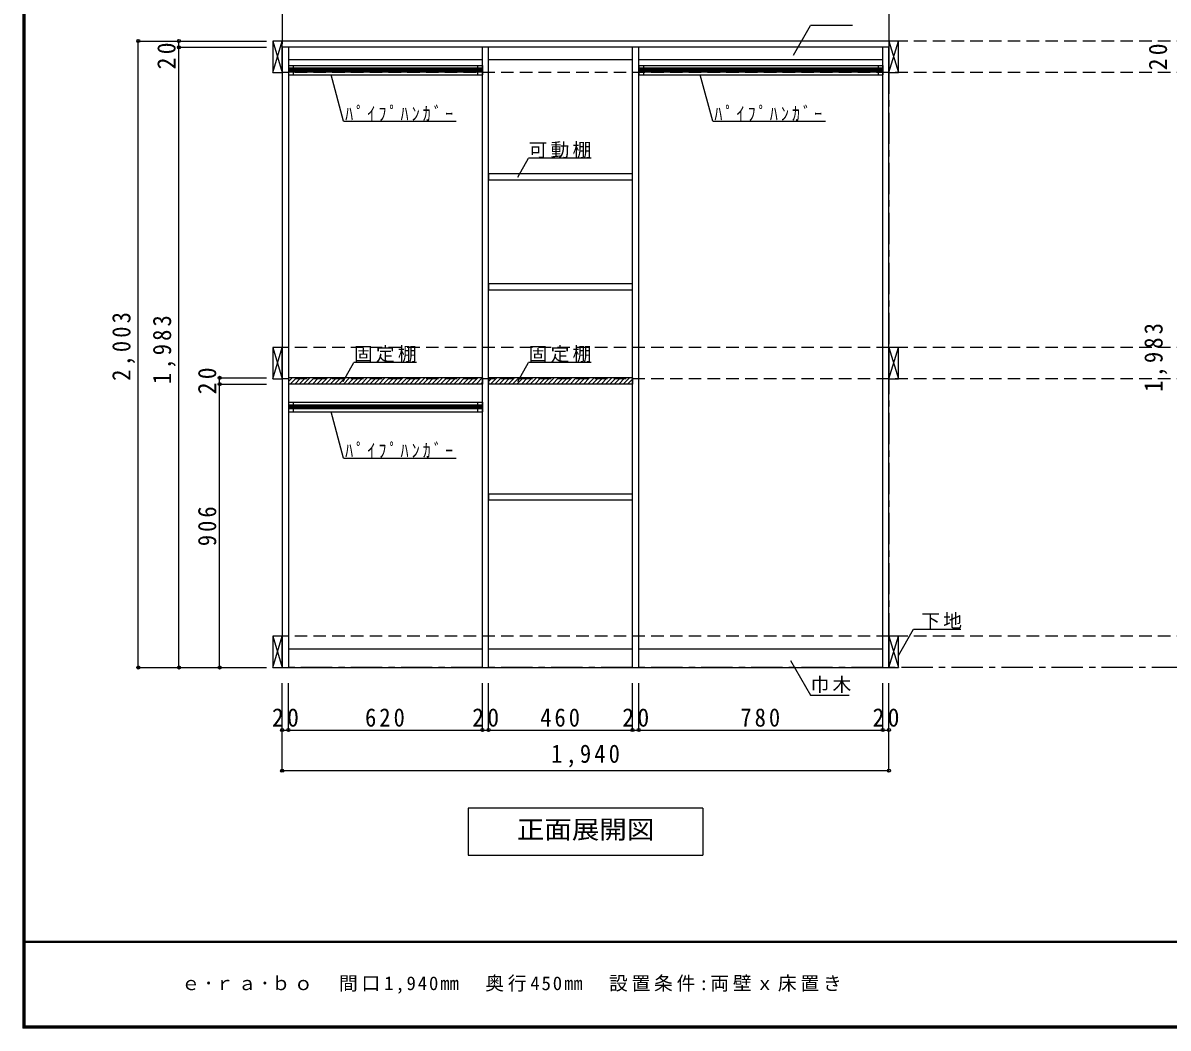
# Model space of a CAD drawing. Units: millimetres at full size, sheet at 1:20. Extents: x -3922 to 3878, y -2932 to 2722.
# Drawn here: x -3922 to -261, y -2864 to 350 of the extents above; entities that cross this region are included whole.
import ezdxf
from ezdxf.enums import TextEntityAlignment as Align

# ---------------------------------------------------------------- set-up
doc = ezdxf.new("R2010")
doc.units = ezdxf.units.MM
doc.header["$LTSCALE"] = 20
doc.header["$PDMODE"] = 32
doc.header["$PDSIZE"] = 10
doc.linetypes.add('CHAIN1', pattern=[8, 5, -1, 1, -1])
doc.linetypes.add('DASHED2', pattern=[3, 2, -1])
for name, color, linetype in [('0-2_本体', 2, 'Continuous'), ('0-3_固定棚', 2, 'Continuous'), ('0-4_可動棚', 3, 'Continuous'), ('0-6_ﾊﾟｲﾌﾟﾊﾝｶﾞｰ', 4, 'Continuous'), ('0-7_桟木・巾木', 2, 'Continuous'), ('0-8_引き出し', 3, 'Continuous'), ('0-A_文字', 7, 'Continuous'), ('0-B_寸法', 4, 'Continuous'), ('0-C_ハッチ', 4, 'Continuous'), ('F-1_枠', 6, 'Continuous'), ('F-A_文字', 7, 'Continuous')]:
    doc.layers.add(name, color=color, linetype=linetype)
doc.styles.add('ＭＳ ゴシック', font='')
doc.styles.get('ＭＳ ゴシック').set_extended_font_data('MS Gothic')

msp = doc.modelspace()

# ---------------------------------------------------------------- linework, layer by layer
at = {"layer": '0-2_本体', "color": 3}
for p, q in [((-3093.06, 271.73), (-3093.06, 291.73)), ((-1153.06, 291.73), (-3093.06, 291.73)), ((-3093.06, 271.73), (-3093.06, -1711.27)), ((-1153.06, 271.73), (-3093.06, 271.73)), ((-3073.06, 271.73), (-3073.06, -1711.27)), ((-2453.06, -1711.27), (-2453.06, 271.73)), ((-2433.06, -1711.27), (-2433.06, 271.73)), ((-1973.06, -1711.27), (-1973.06, 271.73)), ((-1953.06, -1711.27), (-1953.06, 271.73)), ((-1173.06, -1711.27), (-1173.06, 271.73)), ((-1153.06, 291.73), (-1153.06, 271.73)), ((-1153.06, -1711.27), (-1153.06, 271.73)), ((-3093.06, -1711.27), (-1153.06, -1711.27))]:
    msp.add_line(p, q, dxfattribs=at)
at = {"layer": '0-3_固定棚', "color": 3}
for p, q in [((-3073.06, -785.27), (-3073.06, -805.27)), ((-2453.06, -785.27), (-3073.06, -785.27)), ((-2433.06, -785.27), (-2433.06, -805.27)), ((-1973.06, -785.27), (-2433.06, -785.27))]:
    msp.add_line(p, q, dxfattribs=at)
for points in [[(-2453.06, -785.27), (-2453.06, -805.27), (-3073.06, -805.27)], [(-1973.06, -785.27), (-1973.06, -805.27), (-2433.06, -805.27)]]:
    msp.add_lwpolyline(points, dxfattribs=at)
at = {"layer": '0-4_可動棚'}
for p, q in [((-2432.06, -152.77), (-2432.06, -132.77)), ((-1974.06, -132.77), (-2432.06, -132.77)), ((-1974.06, -132.77), (-1974.06, -152.77)), ((-1974.06, -152.77), (-2432.06, -152.77)), ((-2432.06, -504.77), (-2432.06, -484.77)), ((-1974.06, -484.77), (-2432.06, -484.77)), ((-1974.06, -504.77), (-2432.06, -504.77)), ((-1974.06, -484.77), (-1974.06, -504.77)), ((-2432.06, -1176.77), (-2432.06, -1156.77)), ((-1974.06, -1156.77), (-2432.06, -1156.77)), ((-1974.06, -1156.77), (-1974.06, -1176.77)), ((-1974.06, -1176.77), (-2432.06, -1176.77))]:
    msp.add_line(p, q, dxfattribs=at)
at = {"layer": '0-6_ﾊﾟｲﾌﾟﾊﾝｶﾞｰ', "color": 3}
for p, q in [((-3073.06, 213.73), (-3073.06, 183.73)), ((-3073.06, 213.73), (-2453.06, 213.73)), ((-3073.06, 183.73), (-2453.06, 183.73)), ((-2453.06, 213.73), (-2453.06, 183.73)), ((-1953.06, 213.73), (-1953.06, 183.73)), ((-1953.06, 213.73), (-1173.06, 213.73)), ((-1953.06, 183.73), (-1173.06, 183.73)), ((-1173.06, 213.73), (-1173.06, 183.73)), ((-3073.06, -863.27), (-3073.06, -893.27)), ((-3073.06, -863.27), (-2453.06, -863.27)), ((-2453.06, -863.27), (-2453.06, -893.27)), ((-3073.06, -893.27), (-2453.06, -893.27))]:
    msp.add_line(p, q, dxfattribs=at)
at = {"layer": '0-6_ﾊﾟｲﾌﾟﾊﾝｶﾞｰ'}
for p, q in [((-2453.06, 204.73), (-3073.06, 204.73)), ((-2453.06, 200.73), (-3073.06, 200.73)), ((-2453.06, 196.73), (-3073.06, 196.73)), ((-2453.06, 192.73), (-3073.06, 192.73)), ((-1173.06, 204.73), (-1953.06, 204.73)), ((-1173.06, 200.73), (-1953.06, 200.73)), ((-1173.06, 196.73), (-1953.06, 196.73)), ((-1173.06, 192.73), (-1953.06, 192.73)), ((-2453.06, -872.27), (-3073.06, -872.27)), ((-2453.06, -876.27), (-3073.06, -876.27)), ((-2453.06, -880.27), (-3073.06, -880.27)), ((-2453.06, -884.27), (-3073.06, -884.27))]:
    msp.add_line(p, q, dxfattribs=at)
at = {"layer": '0-6_ﾊﾟｲﾌﾟﾊﾝｶﾞｰ', "color": 7}
for p, q in [((-3058.06, 213.73), (-3058.06, 183.73)), ((-2468.06, 213.73), (-2468.06, 183.73)), ((-1938.06, 213.73), (-1938.06, 183.73)), ((-1188.06, 213.73), (-1188.06, 183.73)), ((-3058.06, -863.27), (-3058.06, -893.27)), ((-2468.06, -863.27), (-2468.06, -893.27))]:
    msp.add_line(p, q, dxfattribs=at)
at = {"layer": '0-7_桟木・巾木', "color": 7}
for p, q in [((-2453.06, 231.73), (-3073.06, 231.73)), ((-1973.06, 231.73), (-2433.06, 231.73)), ((-1173.06, 231.73), (-1953.06, 231.73)), ((-3073.06, -1651.27), (-2453.06, -1651.27)), ((-2433.06, -1651.27), (-1973.06, -1651.27)), ((-1953.06, -1651.27), (-1173.06, -1651.27))]:
    msp.add_line(p, q, dxfattribs=at)
at = {"layer": '0-8_引き出し', "color": 7}
for p, q in [((-3123.06, 291.73), (-3093.06, 191.73)), ((-3123.06, 191.73), (-3093.06, 291.73)), ((-1153.06, 291.73), (-1123.06, 191.73)), ((-1153.06, 191.73), (-1123.06, 291.73)), ((-3123.06, -688.27), (-3093.06, -788.27)), ((-3123.06, -788.27), (-3093.06, -688.27)), ((-1153.06, -688.27), (-1123.06, -788.27)), ((-1153.06, -788.27), (-1123.06, -688.27)), ((-3123.06, -1611.27), (-3093.06, -1711.27)), ((-3123.06, -1711.27), (-3093.06, -1611.27)), ((-1153.06, -1611.27), (-1123.06, -1711.27)), ((-1153.06, -1711.27), (-1123.06, -1611.27))]:
    msp.add_line(p, q, dxfattribs=at)
at = {"layer": '0-8_引き出し'}
for points in [[(-3093.06, 191.73), (-3093.06, 291.73), (-3123.06, 291.73), (-3123.06, 191.73)], [(-1123.06, 191.73), (-1123.06, 291.73), (-1153.06, 291.73), (-1153.06, 191.73)], [(-3093.06, -788.27), (-3093.06, -688.27), (-3123.06, -688.27), (-3123.06, -788.27)], [(-1123.06, -788.27), (-1123.06, -688.27), (-1153.06, -688.27), (-1153.06, -788.27)], [(-3093.06, -1711.27), (-3093.06, -1611.27), (-3123.06, -1611.27), (-3123.06, -1711.27)], [(-1123.06, -1711.27), (-1123.06, -1611.27), (-1153.06, -1611.27), (-1153.06, -1711.27)]]:
    msp.add_lwpolyline(points, close=True, dxfattribs=at)
at = {"layer": '0-A_文字', "linetype": 'CHAIN1'}
for p, q in [((-3093.06, 1822.73), (-3093.06, -1711.27)), ((-1153.06, 1822.73), (-1153.06, -1711.27)), ((2986.94, -1711.27), (-3093.06, -1711.27))]:
    msp.add_line(p, q, dxfattribs=at)
at = {"layer": '0-A_文字'}
for p, q in [((-1458.68, 246.66), (-1403.85, 341.62)), ((-1269.26, 341.62), (-1403.85, 341.62)), ((-2897.01, 35.43), (-2936.75, 183.73)), ((-1716.51, 35.43), (-1756.25, 183.73)), ((-2897.01, 35.43), (-2536.51, 35.43)), ((-1716.51, 35.43), (-1356.02, 35.43)), ((-2340.05, -143.83), (-2305.03, -83.18)), ((-2105.03, -83.18), (-2305.03, -83.18)), ((-2898.58, -796.33), (-2863.56, -735.68)), ((-2663.56, -735.68), (-2863.56, -735.68)), ((-2340.05, -796.33), (-2305.03, -735.68)), ((-2105.03, -735.68), (-2305.03, -735.68)), ((-2897.01, -1041.57), (-2936.75, -893.27)), ((-2897.01, -1041.57), (-2536.51, -1041.57)), ((-1123.06, -1672.95), (-1074.29, -1588.48)), ((-1074.29, -1588.48), (-923.76, -1588.48)), ((-1468.06, -1689.03), (-1403.85, -1800.25)), ((-1403.85, -1800.25), (-1280.09, -1800.25)), ((-1748.06, -2161.27), (-1748.06, -2311.27)), ((-2498.06, -2311.27), (-1748.06, -2311.27))]:
    msp.add_line(p, q, dxfattribs=at)
msp.add_lwpolyline([(-1748.06, -2161.27), (-2498.06, -2161.27), (-2498.06, -2311.27)], dxfattribs=at)
at = {"layer": '0-B_寸法'}
for p, q in [((-3553.06, 291.73), (-3143.06, 291.73)), ((-3553.06, -1711.27), (-3553.06, 291.73)), ((-3423.06, 271.73), (-3423.06, 291.73)), ((-3423.06, 291.73), (-3293.06, 291.73)), ((-3423.06, 271.73), (-3143.06, 271.73)), ((-3423.06, -1711.27), (-3423.06, 271.73)), ((-3293.06, -805.27), (-3293.06, -785.27)), ((-3293.06, -785.27), (-3143.06, -785.27)), ((-3293.06, -1711.27), (-3293.06, -805.27)), ((-3293.06, -805.27), (-3143.06, -805.27)), ((-3553.06, -1711.27), (-3143.06, -1711.27)), ((-3423.06, -1711.27), (-3293.06, -1711.27)), ((-3293.06, -1711.27), (-3143.06, -1711.27)), ((-3093.06, -1911.27), (-3093.06, -1761.27)), ((-3073.06, -1911.27), (-3073.06, -1761.27)), ((-2453.06, -1911.27), (-2453.06, -1761.27)), ((-2433.06, -1911.27), (-2433.06, -1761.27)), ((-2433.06, -1911.27), (-2433.06, -1761.27)), ((-1973.06, -1911.27), (-1973.06, -1761.27)), ((-1953.06, -1911.27), (-1953.06, -1761.27)), ((-1173.06, -1911.27), (-1173.06, -1761.27)), ((-1153.06, -1911.27), (-1153.06, -1761.27)), ((-3093.06, -1911.27), (-3073.06, -1911.27)), ((-3093.06, -2041.27), (-3093.06, -1911.27)), ((-3073.06, -1911.27), (-2453.06, -1911.27)), ((-2453.06, -1911.27), (-2433.06, -1911.27)), ((-2433.06, -1911.27), (-1973.06, -1911.27)), ((-1973.06, -1911.27), (-1953.06, -1911.27)), ((-1953.06, -1911.27), (-1173.06, -1911.27)), ((-1173.06, -1911.27), (-1153.06, -1911.27)), ((-1153.06, -2041.27), (-1153.06, -1911.27)), ((-1153.06, -2041.27), (-3093.06, -2041.27))]:
    msp.add_line(p, q, dxfattribs=at)
at = {"layer": '0-B_寸法', "linetype": 'DASHED2'}
for p, q in [((2986.94, 291.73), (-3093.06, 291.73)), ((2986.94, 191.73), (-3093.06, 191.73)), ((2986.94, -688.27), (-3093.06, -688.27)), ((2986.94, -788.27), (-3093.06, -788.27)), ((2986.94, -1611.27), (-3093.06, -1611.27))]:
    msp.add_line(p, q, dxfattribs=at)
at = {"layer": '0-B_寸法', "color": 7}
for p in [(-3553.06, 291.73), (-3423.06, 291.73), (-3423.06, 271.73), (-3293.06, -785.27), (-3293.06, -805.27), (-3553.06, -1711.27), (-3423.06, -1711.27), (-3293.06, -1711.27), (-3093.06, -1911.27), (-3073.06, -1911.27), (-2453.06, -1911.27), (-2433.06, -1911.27), (-1973.06, -1911.27), (-1953.06, -1911.27), (-1173.06, -1911.27), (-1153.06, -1911.27), (-3093.06, -2041.27), (-1153.06, -2041.27)]:
    msp.add_point(p, dxfattribs=at)
at = {"layer": '0-C_ハッチ'}
for p, q in [((-3073.06, -797.01), (-3061.32, -785.27)), ((-3067.18, -805.27), (-3047.18, -785.27)), ((-3053.03, -805.27), (-3033.03, -785.27)), ((-3038.89, -805.27), (-3018.89, -785.27)), ((-3024.75, -805.27), (-3004.75, -785.27)), ((-3010.61, -805.27), (-2990.61, -785.27)), ((-2996.47, -805.27), (-2976.47, -785.27)), ((-2982.32, -805.27), (-2962.32, -785.27)), ((-2968.18, -805.27), (-2948.18, -785.27)), ((-2954.04, -805.27), (-2934.04, -785.27)), ((-2939.9, -805.27), (-2919.9, -785.27)), ((-2925.76, -805.27), (-2905.76, -785.27)), ((-2911.61, -805.27), (-2891.61, -785.27)), ((-2897.47, -805.27), (-2877.47, -785.27)), ((-2883.33, -805.27), (-2863.33, -785.27)), ((-2869.19, -805.27), (-2849.19, -785.27)), ((-2855.04, -805.27), (-2835.04, -785.27)), ((-2840.9, -805.27), (-2820.9, -785.27)), ((-2826.76, -805.27), (-2806.76, -785.27)), ((-2812.62, -805.27), (-2792.62, -785.27)), ((-2798.48, -805.27), (-2778.48, -785.27)), ((-2784.33, -805.27), (-2764.33, -785.27)), ((-2770.19, -805.27), (-2750.19, -785.27)), ((-2756.05, -805.27), (-2736.05, -785.27)), ((-2741.91, -805.27), (-2721.91, -785.27)), ((-2727.77, -805.27), (-2707.77, -785.27)), ((-2713.62, -805.27), (-2693.62, -785.27)), ((-2699.48, -805.27), (-2679.48, -785.27)), ((-2685.34, -805.27), (-2665.34, -785.27)), ((-2671.2, -805.27), (-2651.2, -785.27)), ((-2657.05, -805.27), (-2637.05, -785.27)), ((-2642.91, -805.27), (-2622.91, -785.27)), ((-2628.77, -805.27), (-2608.77, -785.27)), ((-2614.63, -805.27), (-2594.63, -785.27)), ((-2600.49, -805.27), (-2580.49, -785.27)), ((-2586.34, -805.27), (-2566.34, -785.27)), ((-2572.2, -805.27), (-2552.2, -785.27)), ((-2558.06, -805.27), (-2538.06, -785.27)), ((-2543.92, -805.27), (-2523.92, -785.27)), ((-2529.78, -805.27), (-2509.78, -785.27)), ((-2515.63, -805.27), (-2495.63, -785.27)), ((-2501.49, -805.27), (-2481.49, -785.27)), ((-2487.35, -805.27), (-2467.35, -785.27)), ((-2473.21, -805.27), (-2453.21, -785.27)), ((-2459.06, -805.27), (-2453.06, -799.26)), ((-2433.06, -797.01), (-2421.32, -785.27)), ((-2427.18, -805.27), (-2407.18, -785.27)), ((-2413.03, -805.27), (-2393.03, -785.27)), ((-2398.89, -805.27), (-2378.89, -785.27)), ((-2384.75, -805.27), (-2364.75, -785.27)), ((-2370.61, -805.27), (-2350.61, -785.27)), ((-2356.47, -805.27), (-2336.47, -785.27)), ((-2342.32, -805.27), (-2322.32, -785.27)), ((-2328.18, -805.27), (-2308.18, -785.27)), ((-2314.04, -805.27), (-2294.04, -785.27)), ((-2299.9, -805.27), (-2279.9, -785.27)), ((-2285.76, -805.27), (-2265.76, -785.27)), ((-2271.61, -805.27), (-2251.61, -785.27)), ((-2257.47, -805.27), (-2237.47, -785.27)), ((-2243.33, -805.27), (-2223.33, -785.27)), ((-2229.19, -805.27), (-2209.19, -785.27)), ((-2215.04, -805.27), (-2195.04, -785.27)), ((-2200.9, -805.27), (-2180.9, -785.27)), ((-2186.76, -805.27), (-2166.76, -785.27)), ((-2172.62, -805.27), (-2152.62, -785.27)), ((-2158.48, -805.27), (-2138.48, -785.27)), ((-2144.33, -805.27), (-2124.33, -785.27)), ((-2130.19, -805.27), (-2110.19, -785.27)), ((-2116.05, -805.27), (-2096.05, -785.27)), ((-2101.91, -805.27), (-2081.91, -785.27)), ((-2087.77, -805.27), (-2067.77, -785.27)), ((-2073.62, -805.27), (-2053.62, -785.27)), ((-2059.48, -805.27), (-2039.48, -785.27)), ((-2045.34, -805.27), (-2025.34, -785.27)), ((-2031.2, -805.27), (-2011.2, -785.27)), ((-2017.05, -805.27), (-1997.05, -785.27)), ((-2002.91, -805.27), (-1982.91, -785.27)), ((-1988.77, -805.27), (-1973.06, -789.56)), ((-1974.63, -805.27), (-1973.06, -803.7))]:
    msp.add_line(p, q, dxfattribs=at)
at = {"layer": 'F-1_枠'}
for p, q in [((-3922.03, 2722.29), (-3922.03, -2864.37)), ((-3918.7, 2722.29), (-3918.7, -2864.37)), ((-3915.36, 2722.29), (-3915.36, -2864.37)), ((3877.97, -2587.71), (-3922.03, -2587.71)), ((3877.97, -2591.04), (-3922.03, -2591.04)), ((3877.97, -2857.71), (-3922.03, -2857.71)), ((3877.97, -2861.04), (-3922.03, -2861.04)), ((3877.97, -2864.37), (-3922.03, -2864.37))]:
    msp.add_line(p, q, dxfattribs=at)

# ---------------------------------------------------------------- texts
at = {"layer": '0-A_文字', "style": 'ＭＳ ゴシック', "width": 1.1}
msp.add_text('正面展開図', height=58.65, dxfattribs=at).set_placement((-2343.06, -2276.27), align=Align.BOTTOM_LEFT)
at = {"layer": '0-A_文字', "char_height": 43.99, "attachment_point": 7, "style": 'ＭＳ ゴシック'}
for s, insert in [('\\T1.39;\\W0.85;ﾊﾟｲﾌﾟﾊﾝｶﾞｰ', (-2891.66, 35.43)), ('\\T1.39;\\W0.85;ﾊﾟｲﾌﾟﾊﾝｶﾞｰ', (-1711.17, 35.43)), ('\\T1.17;可動棚', (-2305.03, -83.18)), ('\\T1.17;固定棚', (-2863.56, -735.68)), ('\\T1.17;固定棚', (-2305.03, -735.68)), ('\\T1.39;\\W0.85;ﾊﾟｲﾌﾟﾊﾝｶﾞｰ', (-2891.66, -1041.57)), ('\\T1.17;下地', (-1049.79, -1588.48)), ('\\T1.17;巾木', (-1403.85, -1793.14))]:
    msp.add_mtext(s, dxfattribs=dict(at, insert=insert))
at = {"layer": '0-B_寸法', "color": 7, "char_height": 58.65, "attachment_point": 7, "rotation": 90, "style": 'ＭＳ ゴシック'}
for s, insert in [('\\T1.27;\\W0.95;20', (-3433.06, 201.26)), ('\\T1.27;\\W0.95;20', (-263.06, 198.13)), ('\\T1.28;\\W0.9;2,003', (-3563.06, -794.77)), ('\\T1.28;\\W0.9;1,983', (-3433.06, -804.77)), ('\\T1.28;\\W0.9;1,983', (-263.06, -829.77)), ('\\T1.27;\\W0.95;20', (-3303.06, -837.77)), ('\\T1.27;\\W0.9;906', (-3303.06, -1323.27))]:
    msp.add_mtext(s, dxfattribs=dict(at, insert=insert))
at = {"layer": '0-B_寸法', "color": 7, "char_height": 58.65, "attachment_point": 7, "style": 'ＭＳ ゴシック'}
for s, insert in [('\\T1.27;\\W0.95;20', (-3125.56, -1901.27)), ('\\T1.27;\\W0.9;620', (-2828.06, -1901.27)), ('\\T1.27;\\W0.95;20', (-2485.56, -1901.27)), ('\\T1.27;\\W0.9;460', (-2268.06, -1901.27)), ('\\T1.27;\\W0.95;20', (-2005.56, -1901.27)), ('\\T1.27;\\W0.9;780', (-1628.06, -1901.27)), ('\\T1.27;\\W0.95;20', (-1205.56, -1901.27)), ('\\T1.28;\\W0.9;1,940', (-2233.06, -2031.27))]:
    msp.add_mtext(s, dxfattribs=dict(at, insert=insert))
at = {"layer": 'F-A_文字', "insert": (-3415.36, -2754.37), "char_height": 43.99, "attachment_point": 7, "style": 'ＭＳ ゴシック'}
msp.add_mtext('\\T1.2;ｅ･ｒａ･ｂｏ\u3000間口1,940㎜\u3000奥行450㎜\u3000設置条件:両壁ｘ床置き', dxfattribs=at)

doc.saveas('drawing.dxf')
